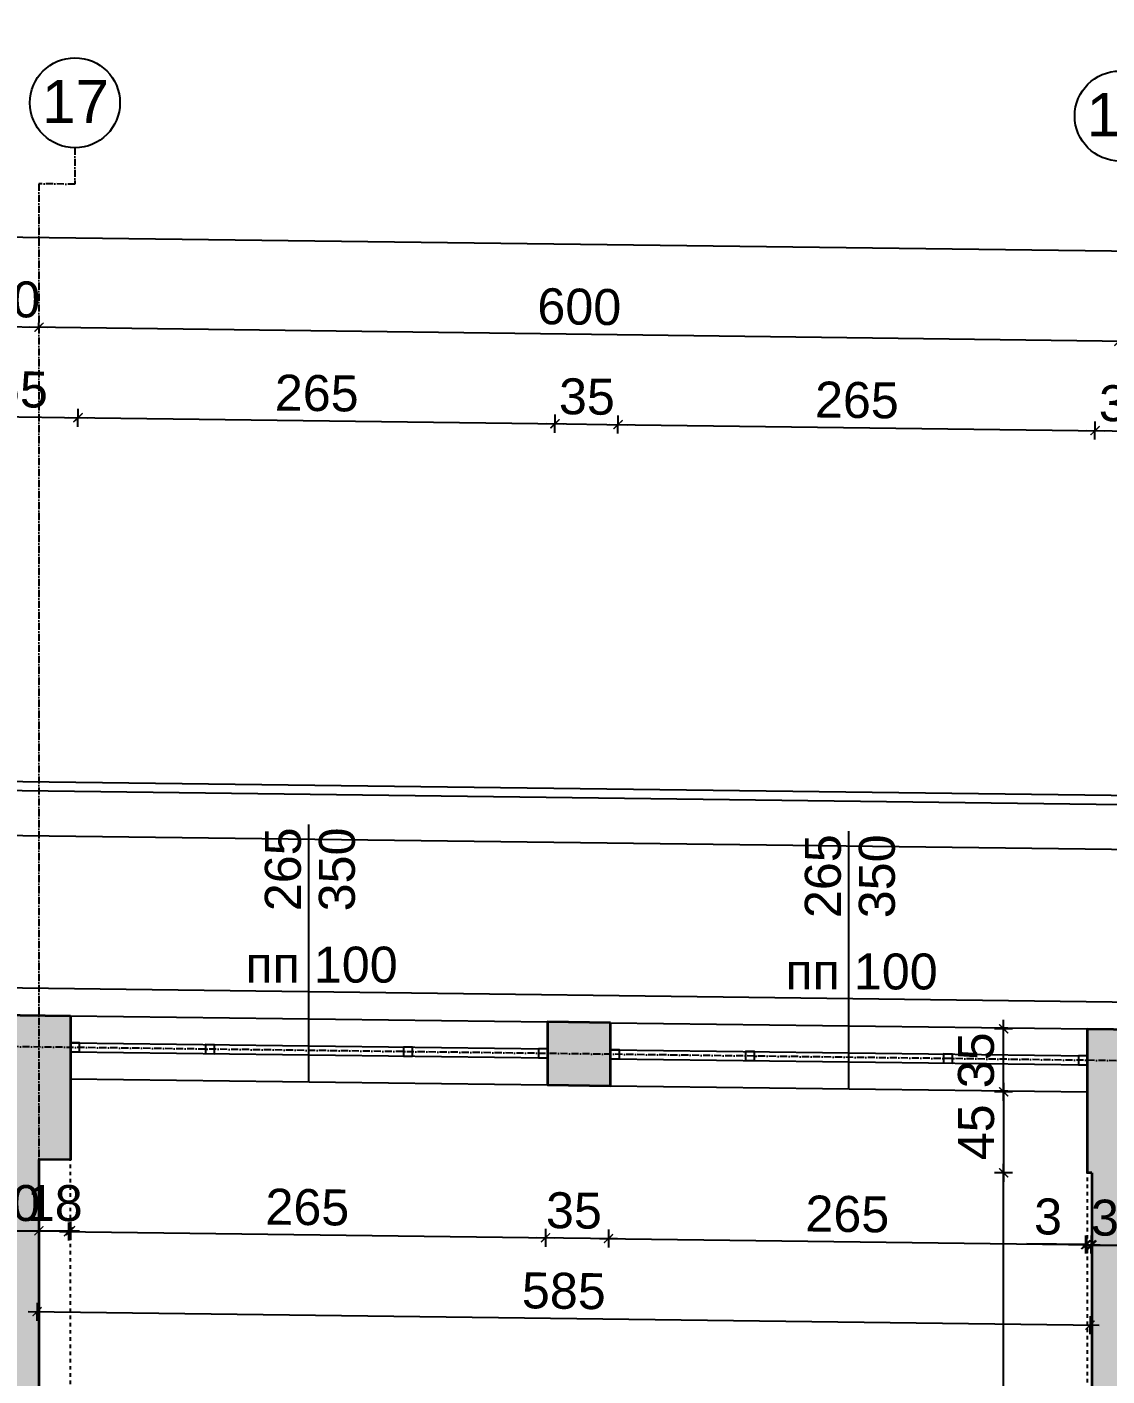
# Model space of a CAD drawing. Header units: inches. Extents: x -72385 to 39588, y -6525 to 66685.
# Drawn here: x -43532 to -42931, y 23815 to 24565 of the extents above; entities that cross this region are included whole.
import ezdxf

# ---------------------------------------------------------------- set-up
doc = ezdxf.new("R2010")
doc.units = ezdxf.units.IN
doc.header["$MEASUREMENT"] = 0
doc.linetypes.add('DashDot', pattern=[0.6, 0.4, -0.1, 0, -0.1])
doc.linetypes.add('Hidden', pattern=[0.4, 0.2, -0.2])
for name, color, linetype, lineweight in [('Изгледни линии', 253, 'Continuous', 25), ('Надписи коти външни', 252, 'Continuous', 25), ('Надписи коти вътрешни', 252, 'Continuous', 25), ('Надписи Оси', 252, 'Continuous', 25), ('Надписи прозорци', 252, 'Continuous', 25), ('Оси', 252, 'DashDot', 25), ('Прозорци', 251, 'Continuous', 25), ('Пунктир', 253, 'Hidden', 25), ('Разрезни линии', 7, 'Continuous', 35), ('Щрих стени', 254, 'Continuous', 25)]:
    doc.layers.add(name, color=color, linetype=linetype, lineweight=lineweight)
doc.styles.add('Arial Regular', font='arial.ttf')
doc.styles.get("Standard").update_dxf_attribs({"font": 'arial.ttf'})
doc.dimstyles.new('Annotative', dxfattribs={"dimscale": 0, "dimtxt": 20, "dimasz": 5, "dimexe": 5, "dimexo": 5, "dimgap": 5, "dimtad": 1, "dimdec": 0, "dimzin": 0, "dimdsep": 46, "dimtxsty": 'Standard', "dimblk": 'ARCHTICK', "dimcen": 5, "dimdle": 5, "dimadec": 0, "dimazin": 0, "dimtfac": 1, "dimtdec": 0, "dimtofl": 0, "dimtmove": 0, "dimatfit": 3, "dimldrblk": 'ARCHTICK', "dimfxl": 5, "dimfxlon": 1, "dimtolj": 1, "dimtzin": 0, "dimarcsym": 1})

# ---------------------------------------------------------------- blocks, each defined once
blk = doc.blocks.new('_ArchTick')
at = {"color": 0, "linetype": 'ByBlock', "const_width": 0.15}
blk.add_lwpolyline([(-0.5, -0.5), (0.5, 0.5)], dxfattribs=at)
blk = doc.blocks.new('*D2860')
at = {"layer": 'Defpoints', "color": 0, "ltscale": 50, "transparency": 16777216}
for p in [(-43524.84, 23935.55), (-43507.34, 23935.55), (-43507.34, 23895.95)]:
    blk.add_point(p, dxfattribs=at)
at = {"layer": 'Надписи коти вътрешни', "color": 0, "lineweight": -2, "ltscale": 50, "transparency": 16777216}
for p, q in [((-43529.84, 23895.95), (-43502.34, 23895.95)), ((-43524.84, 23900.95), (-43524.84, 23890.95)), ((-43507.34, 23900.95), (-43507.34, 23890.95))]:
    blk.add_line(p, q, dxfattribs=at)
at = {"layer": 'Надписи коти вътрешни', "color": 0, "lineweight": -2, "ltscale": 50, "transparency": 16777216, "xscale": 5, "yscale": 5, "zscale": 5, "rotation": 180}
blk.add_blockref('_ArchTick', (-43524.84, 23895.95), dxfattribs=at)
at = {"layer": 'Надписи коти вътрешни', "color": 0, "lineweight": -2, "ltscale": 50, "transparency": 16777216, "xscale": 5, "yscale": 5, "zscale": 5}
blk.add_blockref('_ArchTick', (-43507.34, 23895.95), dxfattribs=at)
at = {"layer": 'Надписи коти вътрешни', "color": 0, "ltscale": 50, "transparency": 16777216, "insert": (-43516.09, 23911.17), "char_height": 20, "attachment_point": 5}
blk.add_mtext('\\A1;18', dxfattribs=at)
blk = doc.blocks.new('*D2861')
at = {"layer": 'Defpoints', "color": 0, "ltscale": 50, "transparency": 16777216}
for p in [(-43507.34, 23980.33), (-43242.34, 23976.96), (-43243.42, 23892.05)]:
    blk.add_point(p, dxfattribs=at)
at = {"layer": 'Надписи коти вътрешни', "color": 0, "lineweight": -2, "ltscale": 50, "transparency": 16777216}
for p, q in [((-43513.42, 23895.48), (-43238.42, 23891.98)), ((-43508.35, 23900.42), (-43508.48, 23890.42)), ((-43243.35, 23897.05), (-43243.48, 23887.05))]:
    blk.add_line(p, q, dxfattribs=at)
at = {"layer": 'Надписи коти вътрешни', "color": 0, "lineweight": -2, "ltscale": 50, "transparency": 16777216, "xscale": 5, "yscale": 5, "zscale": 5}
for p, rotation in [((-43508.42, 23895.42), 179.2706286525463), ((-43243.42, 23892.05), 359.2706286525462)]:
    blk.add_blockref('_ArchTick', p, dxfattribs=dict(at, rotation=rotation))
at = {"layer": 'Надписи коти вътрешни', "color": 0, "ltscale": 50, "transparency": 16777216, "insert": (-43375.72, 23908.94), "char_height": 20, "attachment_point": 5, "rotation": 359.27063}
blk.add_mtext('\\A1;265', dxfattribs=at)
blk = doc.blocks.new('*D2862')
at = {"layer": 'Defpoints', "color": 0, "ltscale": 50, "transparency": 16777216}
for p in [(-43242.34, 23976.96), (-43207.34, 23976.51), (-43208.42, 23891.6)]:
    blk.add_point(p, dxfattribs=at)
at = {"layer": 'Надписи коти вътрешни', "color": 0, "lineweight": -2, "ltscale": 50, "transparency": 16777216}
for p, q in [((-43243.35, 23897.05), (-43243.48, 23887.05)), ((-43208.35, 23896.6), (-43208.48, 23886.6)), ((-43248.42, 23892.11), (-43203.42, 23891.54))]:
    blk.add_line(p, q, dxfattribs=at)
at = {"layer": 'Надписи коти вътрешни', "color": 0, "lineweight": -2, "ltscale": 50, "transparency": 16777216, "xscale": 5, "yscale": 5, "zscale": 5}
for p, rotation in [((-43243.42, 23892.05), 179.2706286525581), ((-43208.42, 23891.6), 359.2706286525582)]:
    blk.add_blockref('_ArchTick', p, dxfattribs=dict(at, rotation=rotation))
at = {"layer": 'Надписи коти вътрешни', "color": 0, "ltscale": 50, "transparency": 16777216, "insert": (-43227.62, 23907.06), "char_height": 20, "attachment_point": 5, "rotation": 359.27063}
blk.add_mtext('\\A1;35', dxfattribs=at)
blk = doc.blocks.new('*D2863')
at = {"layer": 'Defpoints', "color": 0, "ltscale": 50, "transparency": 16777216}
for p in [(-43207.34, 23976.51), (-42942.34, 23973.14), (-42943.42, 23888.23)]:
    blk.add_point(p, dxfattribs=at)
at = {"layer": 'Надписи коти вътрешни', "color": 0, "lineweight": -2, "ltscale": 50, "transparency": 16777216}
for p, q in [((-43208.35, 23896.6), (-43208.48, 23886.6)), ((-43213.42, 23891.66), (-42938.42, 23888.16)), ((-42943.35, 23893.23), (-42943.48, 23883.23))]:
    blk.add_line(p, q, dxfattribs=at)
at = {"layer": 'Надписи коти вътрешни', "color": 0, "lineweight": -2, "ltscale": 50, "transparency": 16777216, "xscale": 5, "yscale": 5, "zscale": 5}
for p, rotation in [((-43208.42, 23891.6), 179.270628652547), ((-42943.42, 23888.23), 359.270628652547)]:
    blk.add_blockref('_ArchTick', p, dxfattribs=dict(at, rotation=rotation))
at = {"layer": 'Надписи коти вътрешни', "color": 0, "ltscale": 50, "transparency": 16777216, "insert": (-43075.72, 23905.12), "char_height": 20, "attachment_point": 5, "rotation": 359.27063}
blk.add_mtext('\\A1;265', dxfattribs=at)
blk = doc.blocks.new('*D4106')
at = {"layer": 'Defpoints', "color": 0, "ltscale": 50, "transparency": 16777216}
for p in [(-42942.34, 23928.13), (-42939.84, 23928.1), (-42942.85, 23888.22)]:
    blk.add_point(p, dxfattribs=at)
at = {"layer": 'Надписи коти вътрешни', "color": 0, "lineweight": -2, "ltscale": 50, "transparency": 16777216}
for p, q in [((-42942.85, 23888.22), (-42975.94, 23888.64)), ((-42942.78, 23893.22), (-42942.91, 23883.22)), ((-42940.28, 23893.19), (-42940.41, 23883.19)), ((-42940.35, 23888.19), (-42935.35, 23888.12))]:
    blk.add_line(p, q, dxfattribs=at)
at = {"layer": 'Надписи коти вътрешни', "color": 0, "lineweight": -2, "ltscale": 50, "transparency": 16777216, "xscale": 5, "yscale": 5, "zscale": 5}
for p, rotation in [((-42942.85, 23888.22), 359.2706286525964), ((-42940.35, 23888.19), 179.2706286525964)]:
    blk.add_blockref('_ArchTick', p, dxfattribs=dict(at, rotation=rotation))
at = {"layer": 'Надписи коти вътрешни', "color": 0, "ltscale": 50, "transparency": 16777216, "insert": (-42964.2, 23903.71), "char_height": 20, "attachment_point": 5, "rotation": 359.27063}
blk.add_mtext('\\A1;3', dxfattribs=at)
blk = doc.blocks.new('*D2898')
at = {"layer": 'Defpoints', "color": 0, "ltscale": 50, "transparency": 16777216}
for p in [(-42942.34, 23973.14), (-42988.92, 23928.13), (-42942.34, 23928.13)]:
    blk.add_point(p, dxfattribs=at)
at = {"layer": 'Надписи коти вътрешни', "color": 0, "lineweight": -2, "ltscale": 50, "transparency": 16777216}
for p, q in [((-42988.92, 23978.14), (-42988.92, 23923.13)), ((-42983.92, 23973.14), (-42993.92, 23973.14)), ((-42983.92, 23928.13), (-42993.92, 23928.13))]:
    blk.add_line(p, q, dxfattribs=at)
at = {"layer": 'Надписи коти вътрешни', "color": 0, "lineweight": -2, "ltscale": 50, "transparency": 16777216, "xscale": 5, "yscale": 5, "zscale": 5}
for p, rotation in [((-42988.92, 23973.14), 90), ((-42988.92, 23928.13), 270)]:
    blk.add_blockref('_ArchTick', p, dxfattribs=dict(at, rotation=rotation))
at = {"layer": 'Надписи коти вътрешни', "color": 0, "ltscale": 50, "transparency": 16777216, "insert": (-43004.09, 23950.64), "char_height": 20, "attachment_point": 5, "rotation": 90}
blk.add_mtext('\\A1;45', dxfattribs=at)
blk = doc.blocks.new('*D2899')
at = {"layer": 'Defpoints', "color": 0, "ltscale": 50, "transparency": 16777216}
for p in [(-42988.92, 23928.13), (-42942.34, 23928.13), (-42942.34, 23435.54)]:
    blk.add_point(p, dxfattribs=at)
at = {"layer": 'Надписи коти вътрешни', "color": 0, "lineweight": -2, "ltscale": 50, "transparency": 16777216}
for p, q in [((-42988.92, 23430.54), (-42988.92, 23933.13)), ((-42983.92, 23928.13), (-42993.92, 23928.13)), ((-42983.92, 23435.54), (-42993.92, 23435.54))]:
    blk.add_line(p, q, dxfattribs=at)
at = {"layer": 'Надписи коти вътрешни', "color": 0, "lineweight": -2, "ltscale": 50, "transparency": 16777216, "xscale": 5, "yscale": 5, "zscale": 5}
for p, rotation in [((-42988.92, 23928.13), 90), ((-42988.92, 23435.54), 270)]:
    blk.add_blockref('_ArchTick', p, dxfattribs=dict(at, rotation=rotation))
at = {"layer": 'Надписи коти вътрешни', "color": 0, "ltscale": 50, "transparency": 16777216, "insert": (-43004.14, 23681.84), "char_height": 20, "attachment_point": 5, "rotation": 90}
blk.add_mtext('\\A1;493', dxfattribs=at)
blk = doc.blocks.new('*D2918')
at = {"layer": 'Defpoints', "color": 0, "ltscale": 50, "transparency": 16777216}
for p in [(-43524.84, 23935.55), (-42939.84, 23928.1), (-42940.91, 23843.48)]:
    blk.add_point(p, dxfattribs=at)
at = {"layer": 'Надписи коти вътрешни', "color": 0, "lineweight": -2, "ltscale": 50, "transparency": 16777216}
for p, q in [((-43530.91, 23850.99), (-42935.92, 23843.41)), ((-43525.85, 23855.92), (-43525.98, 23845.92)), ((-42940.85, 23848.47), (-42940.98, 23838.48))]:
    blk.add_line(p, q, dxfattribs=at)
at = {"layer": 'Надписи коти вътрешни', "color": 0, "lineweight": -2, "ltscale": 50, "transparency": 16777216, "xscale": 5, "yscale": 5, "zscale": 5}
for p, rotation in [((-43525.91, 23850.92), 179.2706286525484), ((-42940.91, 23843.48), 359.2706286525484)]:
    blk.add_blockref('_ArchTick', p, dxfattribs=dict(at, rotation=rotation))
at = {"layer": 'Надписи коти вътрешни', "color": 0, "ltscale": 50, "transparency": 16777216, "insert": (-43233.22, 23862.41), "char_height": 20, "attachment_point": 5, "rotation": 359.27063}
blk.add_mtext('\\A1;585', dxfattribs=at)
blk = doc.blocks.new('*D5735')
at = {"layer": 'Defpoints', "color": 0, "ltscale": 50, "transparency": 16777216}
for p in [(-43503.1, 24347.81), (-43572.34, 24016.16), (-43507.34, 24015.33)]:
    blk.add_point(p, dxfattribs=at)
at = {"layer": 'Надписи коти външни', "color": 0, "lineweight": -2, "ltscale": 50, "transparency": 16777216}
for p, q in [((-43568.17, 24343.63), (-43568.04, 24353.63)), ((-43503.17, 24342.81), (-43503.04, 24352.81)), ((-43573.1, 24348.7), (-43498.11, 24347.74))]:
    blk.add_line(p, q, dxfattribs=at)
at = {"layer": 'Надписи коти външни', "color": 0, "lineweight": -2, "ltscale": 50, "transparency": 16777216, "xscale": 5, "yscale": 5, "zscale": 5}
for p, rotation in [((-43568.1, 24348.63), 179.2706286525559), ((-43503.1, 24347.81), 359.2706286525558)]:
    blk.add_blockref('_ArchTick', p, dxfattribs=dict(at, rotation=rotation))
at = {"layer": 'Надписи коти външни', "color": 0, "ltscale": 50, "transparency": 16777216, "insert": (-43535.41, 24363.43), "char_height": 20, "attachment_point": 5, "rotation": 359.27063}
blk.add_mtext('\\A1;65', dxfattribs=at)
blk = doc.blocks.new('*D5736')
at = {"layer": 'Defpoints', "color": 0, "ltscale": 50, "transparency": 16777216}
for p in [(-43238.19, 24344.5), (-43507.34, 24015.27), (-43242.34, 24011.96)]:
    blk.add_point(p, dxfattribs=at)
at = {"layer": 'Надписи коти външни', "color": 0, "lineweight": -2, "ltscale": 50, "transparency": 16777216}
for p, q in [((-43503.25, 24342.81), (-43503.13, 24352.81)), ((-43508.19, 24347.87), (-43233.19, 24344.44)), ((-43238.25, 24339.5), (-43238.13, 24349.5))]:
    blk.add_line(p, q, dxfattribs=at)
at = {"layer": 'Надписи коти външни', "color": 0, "lineweight": -2, "ltscale": 50, "transparency": 16777216, "xscale": 5, "yscale": 5, "zscale": 5}
for p, rotation in [((-43503.19, 24347.81), 179.2851936677665), ((-43238.19, 24344.5), 359.2851936677665)]:
    blk.add_blockref('_ArchTick', p, dxfattribs=dict(at, rotation=rotation))
at = {"layer": 'Надписи коти външни', "color": 0, "ltscale": 50, "transparency": 16777216, "insert": (-43370.5, 24361.36), "char_height": 20, "attachment_point": 5, "rotation": 359.28519}
blk.add_mtext('\\A1;265', dxfattribs=at)
blk = doc.blocks.new('*D5737')
at = {"layer": 'Defpoints', "color": 0, "ltscale": 50, "transparency": 16777216}
for p in [(-43203.1, 24343.99), (-43242.34, 24011.96), (-43207.34, 24011.51)]:
    blk.add_point(p, dxfattribs=at)
at = {"layer": 'Надписи коти външни', "color": 0, "lineweight": -2, "ltscale": 50, "transparency": 16777216}
for p, q in [((-43238.17, 24339.43), (-43238.04, 24349.43)), ((-43203.17, 24338.99), (-43203.04, 24348.99)), ((-43243.1, 24344.5), (-43198.11, 24343.92))]:
    blk.add_line(p, q, dxfattribs=at)
at = {"layer": 'Надписи коти външни', "color": 0, "lineweight": -2, "ltscale": 50, "transparency": 16777216, "xscale": 5, "yscale": 5, "zscale": 5}
for p, rotation in [((-43238.1, 24344.43), 179.2706286525403), ((-43203.1, 24343.99), 359.2706286525403)]:
    blk.add_blockref('_ArchTick', p, dxfattribs=dict(at, rotation=rotation))
at = {"layer": 'Надписи коти външни', "color": 0, "ltscale": 50, "transparency": 16777216, "insert": (-43220.41, 24359.43), "char_height": 20, "attachment_point": 5, "rotation": 359.27063}
blk.add_mtext('\\A1;35', dxfattribs=at)
blk = doc.blocks.new('*D5738')
at = {"layer": 'Defpoints', "color": 0, "ltscale": 50, "transparency": 16777216}
for p in [(-42938.1, 24340.61), (-43207.34, 24011.51), (-42942.34, 24008.14)]:
    blk.add_point(p, dxfattribs=at)
at = {"layer": 'Надписи коти външни', "color": 0, "lineweight": -2, "ltscale": 50, "transparency": 16777216}
for p, q in [((-43203.17, 24338.99), (-43203.04, 24348.99)), ((-42938.17, 24335.61), (-42938.04, 24345.61)), ((-43208.1, 24344.05), (-42933.11, 24340.55))]:
    blk.add_line(p, q, dxfattribs=at)
at = {"layer": 'Надписи коти външни', "color": 0, "lineweight": -2, "ltscale": 50, "transparency": 16777216, "xscale": 5, "yscale": 5, "zscale": 5}
for p, rotation in [((-43203.1, 24343.99), 179.2706286525447), ((-42938.1, 24340.61), 359.2706286525447)]:
    blk.add_blockref('_ArchTick', p, dxfattribs=dict(at, rotation=rotation))
at = {"layer": 'Надписи коти външни', "color": 0, "ltscale": 50, "transparency": 16777216, "insert": (-43070.41, 24357.51), "char_height": 20, "attachment_point": 5, "rotation": 359.27063}
blk.add_mtext('\\A1;265', dxfattribs=at)
blk = doc.blocks.new('*D5739')
at = {"layer": 'Defpoints', "color": 0, "ltscale": 50, "transparency": 16777216}
for p in [(-42903.1, 24340.17), (-42942.34, 24008.14), (-42907.34, 24007.69)]:
    blk.add_point(p, dxfattribs=at)
at = {"layer": 'Надписи коти външни', "color": 0, "lineweight": -2, "ltscale": 50, "transparency": 16777216}
for p, q in [((-42938.17, 24335.61), (-42938.04, 24345.61)), ((-42903.17, 24335.17), (-42903.04, 24345.17)), ((-42943.1, 24340.68), (-42898.11, 24340.1))]:
    blk.add_line(p, q, dxfattribs=at)
at = {"layer": 'Надписи коти външни', "color": 0, "lineweight": -2, "ltscale": 50, "transparency": 16777216, "xscale": 5, "yscale": 5, "zscale": 5}
for p, rotation in [((-42938.1, 24340.61), 179.2706286525463), ((-42903.1, 24340.17), 359.2706286525462)]:
    blk.add_blockref('_ArchTick', p, dxfattribs=dict(at, rotation=rotation))
at = {"layer": 'Надписи коти външни', "color": 0, "ltscale": 50, "transparency": 16777216, "insert": (-42920.41, 24355.61), "char_height": 20, "attachment_point": 5, "rotation": 359.27063}
blk.add_mtext('\\A1;35', dxfattribs=at)
blk = doc.blocks.new('*D5772')
at = {"layer": 'Defpoints', "color": 0, "ltscale": 50, "transparency": 16777216}
for p in [(-43524.84, 24398.09), (-43524.84, 24398.09), (-42924.84, 24390.25)]:
    blk.add_point(p, dxfattribs=at)
at = {"layer": 'Надписи коти външни', "color": 0, "lineweight": -2, "ltscale": 50, "transparency": 16777216}
for p, q in [((-42919.84, 24390.19), (-43529.84, 24398.15)), ((-43524.84, 24398.09), (-43524.77, 24403.09)), ((-42924.84, 24390.25), (-42924.77, 24395.25))]:
    blk.add_line(p, q, dxfattribs=at)
at = {"layer": 'Надписи коти външни', "color": 0, "lineweight": -2, "ltscale": 50, "transparency": 16777216, "xscale": 5, "yscale": 5, "zscale": 5}
for p, rotation in [((-43524.84, 24398.09), 179.2519518571627), ((-42924.84, 24390.25), 359.2519518571626)]:
    blk.add_blockref('_ArchTick', p, dxfattribs=dict(at, rotation=rotation))
at = {"layer": 'Надписи коти външни', "color": 0, "ltscale": 50, "transparency": 16777216, "insert": (-43224.64, 24409.38), "char_height": 20, "attachment_point": 5, "rotation": 359.25195}
blk.add_mtext('\\A1;600', dxfattribs=at)
blk = doc.blocks.new('*D5763')
at = {"layer": 'Defpoints', "color": 0, "ltscale": 50, "transparency": 16777216}
for p in [(-43554.84, 24398.47), (-43554.84, 24398.47), (-43524.84, 24398.09)]:
    blk.add_point(p, dxfattribs=at)
at = {"layer": 'Надписи коти външни', "color": 0, "lineweight": -2, "ltscale": 50, "transparency": 16777216}
for p, q in [((-43519.84, 24398.02), (-43559.84, 24398.53)), ((-43554.84, 24398.47), (-43554.77, 24403.47)), ((-43524.84, 24398.09), (-43524.77, 24403.09))]:
    blk.add_line(p, q, dxfattribs=at)
at = {"layer": 'Надписи коти външни', "color": 0, "lineweight": -2, "ltscale": 50, "transparency": 16777216, "xscale": 5, "yscale": 5, "zscale": 5}
for p, rotation in [((-43554.84, 24398.47), 179.2706286525116), ((-43524.84, 24398.09), 359.2706286525116)]:
    blk.add_blockref('_ArchTick', p, dxfattribs=dict(at, rotation=rotation))
at = {"layer": 'Надписи коти външни', "color": 0, "ltscale": 50, "transparency": 16777216, "insert": (-43539.64, 24413.49), "char_height": 20, "attachment_point": 5, "rotation": 359.27063}
blk.add_mtext('\\A1;30', dxfattribs=at)
blk = doc.blocks.new('*D5760')
at = {"layer": 'Defpoints', "color": 0, "ltscale": 50, "transparency": 16777216}
for p in [(-40216.83, 24405.98), (-52317.34, 24127.49), (-40222.34, 23973.51)]:
    blk.add_point(p, dxfattribs=at)
at = {"layer": 'Надписи коти външни', "color": 0, "lineweight": -2, "ltscale": 50, "transparency": 16777216}
for p, q in [((-52311.9, 24554.95), (-52311.77, 24564.95)), ((-52316.83, 24560.02), (-40211.83, 24405.91)), ((-40216.9, 24400.98), (-40216.77, 24410.98))]:
    blk.add_line(p, q, dxfattribs=at)
at = {"layer": 'Надписи коти външни', "color": 0, "lineweight": -2, "ltscale": 50, "transparency": 16777216, "xscale": 5, "yscale": 5, "zscale": 5}
for p, rotation in [((-52311.83, 24559.95), 179.2706286525472), ((-40216.83, 24405.98), 359.2706286525473)]:
    blk.add_blockref('_ArchTick', p, dxfattribs=dict(at, rotation=rotation))
at = {"layer": 'Надписи коти външни', "color": 0, "ltscale": 50, "transparency": 16777216, "insert": (-46264.14, 24498.18), "char_height": 20, "attachment_point": 5, "rotation": 359.27063}
blk.add_mtext('\\A1;12095', dxfattribs=at)
blk = doc.blocks.new('*D7303')
at = {"layer": 'Defpoints', "color": 0, "ltscale": 10, "transparency": 16777216}
for p in [(-43524.84, 23895.95), (-43554.84, 23882.97), (-43524.84, 23882.97)]:
    blk.add_point(p, dxfattribs=at)
at = {"layer": 'Надписи коти вътрешни', "color": 0, "lineweight": -2, "ltscale": 10, "transparency": 16777216}
for p, q in [((-43559.84, 23895.95), (-43519.84, 23895.95)), ((-43554.84, 23890.95), (-43554.84, 23900.95)), ((-43524.84, 23890.95), (-43524.84, 23900.95))]:
    blk.add_line(p, q, dxfattribs=at)
at = {"layer": 'Надписи коти вътрешни', "color": 0, "lineweight": -2, "ltscale": 10, "transparency": 16777216, "xscale": 5, "yscale": 5, "zscale": 5, "rotation": 180}
blk.add_blockref('_ArchTick', (-43554.84, 23895.95), dxfattribs=at)
at = {"layer": 'Надписи коти вътрешни', "color": 0, "lineweight": -2, "ltscale": 10, "transparency": 16777216, "xscale": 5, "yscale": 5, "zscale": 5}
blk.add_blockref('_ArchTick', (-43524.84, 23895.95), dxfattribs=at)
at = {"layer": 'Надписи коти вътрешни', "color": 0, "ltscale": 10, "transparency": 16777216, "insert": (-43539.84, 23911.17), "char_height": 20, "attachment_point": 5}
blk.add_mtext('\\A1;30', dxfattribs=at)
blk = doc.blocks.new('*D7304')
at = {"layer": 'Defpoints', "color": 0, "ltscale": 10, "transparency": 16777216}
for p in [(-42939.84, 23897.09), (-42909.84, 23897.09), (-42909.84, 23887.85)]:
    blk.add_point(p, dxfattribs=at)
at = {"layer": 'Надписи коти вътрешни', "color": 0, "lineweight": -2, "ltscale": 10, "transparency": 16777216}
for p, q in [((-42944.84, 23887.85), (-42904.84, 23887.85)), ((-42939.84, 23892.09), (-42939.84, 23882.85)), ((-42909.84, 23892.09), (-42909.84, 23882.85))]:
    blk.add_line(p, q, dxfattribs=at)
at = {"layer": 'Надписи коти вътрешни', "color": 0, "lineweight": -2, "ltscale": 10, "transparency": 16777216, "xscale": 5, "yscale": 5, "zscale": 5, "rotation": 180}
blk.add_blockref('_ArchTick', (-42939.84, 23887.85), dxfattribs=at)
at = {"layer": 'Надписи коти вътрешни', "color": 0, "lineweight": -2, "ltscale": 10, "transparency": 16777216, "xscale": 5, "yscale": 5, "zscale": 5}
blk.add_blockref('_ArchTick', (-42909.84, 23887.85), dxfattribs=at)
at = {"layer": 'Надписи коти вътрешни', "color": 0, "ltscale": 10, "transparency": 16777216, "insert": (-42924.84, 23903.06), "char_height": 20, "attachment_point": 5}
blk.add_mtext('\\A1;30', dxfattribs=at)
blk = doc.blocks.new('*D7326')
at = {"layer": 'Defpoints', "color": 0, "ltscale": 10, "transparency": 16777216}
for p in [(-42988.92, 24008.14), (-42951.94, 24008.14), (-42951.94, 23973.14)]:
    blk.add_point(p, dxfattribs=at)
at = {"layer": 'Надписи коти вътрешни', "color": 0, "lineweight": -2, "ltscale": 10, "transparency": 16777216}
for p, q in [((-42983.92, 24008.14), (-42993.92, 24008.14)), ((-42988.92, 23968.14), (-42988.92, 24013.14)), ((-42983.92, 23973.14), (-42993.92, 23973.14))]:
    blk.add_line(p, q, dxfattribs=at)
at = {"layer": 'Надписи коти вътрешни', "color": 0, "lineweight": -2, "ltscale": 10, "transparency": 16777216, "xscale": 5, "yscale": 5, "zscale": 5}
for p, rotation in [((-42988.92, 24008.14), 90), ((-42988.92, 23973.14), 270)]:
    blk.add_blockref('_ArchTick', p, dxfattribs=dict(at, rotation=rotation))
at = {"layer": 'Надписи коти вътрешни', "color": 0, "ltscale": 10, "transparency": 16777216, "insert": (-43004.14, 23990.64), "char_height": 20, "attachment_point": 5, "rotation": 90}
blk.add_mtext('\\A1;35', dxfattribs=at)

msp = doc.modelspace()

# ---------------------------------------------------------------- hatches: boundary and pattern name
at = {"layer": 'Щрих стени', "ltscale": 10}
h = msp.add_hatch(color=256, dxfattribs=at)
h.dxf.hatch_style = 1
h.paths.add_polyline_path([(-45319.84, 23453.36), (-45339.84, 23453.61), (-45339.84, 23958.65), (-45337.34, 23958.62), (-45337.34, 24038.63), (-45372.34, 24039.08), (-45372.34, 23959.07), (-45369.84, 23959.04), (-45369.84, 23454), (-45372.34, 23454.03), (-45372.34, 23436.53), (-45449.84, 23437.51), (-45449.84, 23407.51), (-45369.84, 23406.49), (-45369.84, 23341.49), (-45339.84, 23341.1), (-45339.84, 23406.11), (-45139.84, 23403.56), (-45139.84, 23433.57), (-45319.84, 23435.86)])
h.paths.add_polyline_path([(-44729.84, 23458.3), (-44779.84, 23458.94), (-44779.84, 23428.98), (-44979.84, 23431.53), (-44979.84, 23401.53), (-44779.84, 23398.98), (-44779.84, 23368.93), (-44729.84, 23368.29), (-44729.84, 23398.34), (-44179.84, 23391.34), (-44179.84, 23361.29), (-44129.84, 23360.66), (-44129.84, 23390.71), (-43699.84, 23385.23), (-43699.84, 23415.23), (-44129.84, 23420.71), (-44129.84, 23450.66), (-44139.84, 23450.79), (-44139.84, 23943.38), (-44137.34, 23943.35), (-44137.34, 24023.35), (-44172.34, 24023.8), (-44172.34, 23943.79), (-44169.84, 23943.76), (-44169.84, 23451.17), (-44204.84, 23451.62), (-44204.84, 23421.66), (-44729.84, 23428.35)])
h.paths.add_polyline_path([(-44737.34, 24030.99), (-44772.34, 24031.44), (-44772.34, 23951.43), (-44737.34, 23950.98)])
h.paths.add_polyline_path([(-45037.34, 24034.81), (-45072.34, 24035.26), (-45072.34, 24000.25), (-45037.34, 23999.81)])
h.paths.add_polyline_path([(-44437.34, 24027.17), (-44472.34, 24027.62), (-44472.34, 23992.61), (-44437.34, 23992.17)])
h.paths.add_polyline_path([(-43837.34, 24019.53), (-43872.34, 24019.98), (-43872.34, 23984.98), (-43837.34, 23984.53)], flags=17)
h.paths.add_polyline_path([(-43507.34, 24015.33), (-43572.34, 24016.16), (-43572.34, 23936.15), (-43554.84, 23935.93), (-43554.84, 23443.34), (-43579.84, 23443.66), (-43579.84, 23413.71), (-43609.84, 23414.09), (-43609.84, 23384.09), (-43579.84, 23383.7), (-43579.84, 23353.65), (-43499.84, 23352.63), (-43499.84, 23382.69), (-43064.84, 23377.15), (-43064.84, 23407.15), (-43499.84, 23412.69), (-43499.84, 23442.64), (-43524.84, 23442.96), (-43524.84, 23935.55), (-43507.34, 23935.33)])
h.paths.add_polyline_path([(-43207.34, 24011.51), (-43242.34, 24011.96), (-43242.34, 23976.96), (-43207.34, 23976.51)], flags=17)
h.paths.add_polyline_path([(-42709.84, 23402.63), (-42899.84, 23405.05), (-42899.84, 23435), (-42909.84, 23435.13), (-42909.84, 23927.72), (-42907.34, 23927.69), (-42907.34, 24007.69), (-42942.34, 24008.14), (-42942.34, 23928.13), (-42939.84, 23928.1), (-42939.84, 23435.51), (-42974.84, 23435.96), (-42974.84, 23376), (-42949.84, 23375.68), (-42949.84, 23345.63), (-42899.84, 23345), (-42899.84, 23375.05), (-42709.84, 23372.63)])

# ---------------------------------------------------------------- linework, layer by layer
at = {"layer": 'Изгледни линии', "ltscale": 50}
for p, q in [((-45969.84, 24176.69), (-41113.29, 24114.87)), ((-45939.84, 24146.31), (-41143.29, 24085.24)), ((-41127.34, 24000.03), (-45937.34, 24061.27)), ((-43507.34, 24015.33), (-43242.34, 24011.96)), ((-43207.34, 24011.51), (-42942.34, 24008.14)), ((-43507.34, 23980.33), (-43242.34, 23976.96)), ((-43207.34, 23976.51), (-42942.34, 23973.14))]:
    msp.add_line(p, q, dxfattribs=at)
msp.add_lwpolyline([(-45964.84, 24066.62), (-45964.84, 24171.63), (-41118.29, 24109.93)], dxfattribs=at)
at = {"layer": 'Надписи Оси', "ltscale": 50}
for centre in [(-43504.85, 24522.84), (-42924.4, 24515.46)]:
    msp.add_circle(centre, 25, dxfattribs=at)
at = {"layer": 'Надписи прозорци', "ltscale": 50}
for p, q in [((-43374.84, 23978.64), (-43374.84, 24121.79)), ((-43074.84, 23974.83), (-43074.84, 24117.98))]:
    msp.add_line(p, q, dxfattribs=at)
at = {"layer": 'Оси', "ltscale": 10}
msp.add_line((-39839.84, 23951.14), (-52799.84, 24116.13), dxfattribs=at)
msp.add_lwpolyline([(-43504.85, 24497.84), (-43504.85, 24477.58), (-43524.84, 24477.84), (-43524.84, 21718.12), (-43504.84, 21717.87), (-43504.84, 21697.61)], dxfattribs=at)
at = {"layer": 'Прозорци', "ltscale": 50}
for p, q in [((-43507.34, 24000.33), (-43242.34, 23996.96)), ((-43507.34, 23995.33), (-43242.34, 23991.96)), ((-43207.34, 23996.51), (-42942.34, 23993.14)), ((-43207.34, 23991.51), (-42942.34, 23988.14))]:
    msp.add_line(p, q, dxfattribs=at)
for points in [[(-43507.34, 23995.33), (-43502.34, 23995.27), (-43502.27, 24000.27), (-43507.27, 24000.33), (-43507.34, 23995.33)], [(-43432.35, 23994.38), (-43427.35, 23994.31), (-43427.29, 23999.31), (-43432.29, 23999.38), (-43432.35, 23994.38)], [(-43322.39, 23992.98), (-43317.39, 23992.91), (-43317.33, 23997.91), (-43322.32, 23997.98), (-43322.39, 23992.98)], [(-43247.4, 23992.03), (-43242.4, 23991.96), (-43242.34, 23996.96), (-43247.34, 23997.03), (-43247.4, 23992.03)], [(-43207.34, 23991.51), (-43202.34, 23991.45), (-43202.27, 23996.45), (-43207.27, 23996.51), (-43207.34, 23991.51)], [(-43132.35, 23990.56), (-43127.35, 23990.49), (-43127.29, 23995.49), (-43132.29, 23995.56), (-43132.35, 23990.56)], [(-43022.39, 23989.16), (-43017.39, 23989.09), (-43017.33, 23994.09), (-43022.32, 23994.16), (-43022.39, 23989.16)], [(-42947.4, 23988.21), (-42942.4, 23988.14), (-42942.34, 23993.14), (-42947.34, 23993.21), (-42947.4, 23988.21)]]:
    msp.add_lwpolyline(points, dxfattribs=at)
at = {"layer": 'Пунктир', "ltscale": 10}
for p, q in [((-43507.34, 23442.74), (-43507.34, 23935.33)), ((-42942.34, 23435.54), (-42942.34, 23928.13))]:
    msp.add_line(p, q, dxfattribs=at)
at = {"layer": 'Разрезни линии', "ltscale": 50}
for p, q in [((-43572.34, 24016.16), (-43507.34, 24015.33)), ((-43507.34, 24015.33), (-43507.34, 23935.33)), ((-42942.34, 24008.14), (-42907.34, 24007.69)), ((-42942.34, 23928.13), (-42942.34, 24008.14)), ((-43507.34, 23935.33), (-43524.84, 23935.55)), ((-43524.84, 23935.55), (-43524.84, 23442.96)), ((-42939.84, 23928.1), (-42942.34, 23928.13)), ((-42939.84, 23928.1), (-42939.84, 23435.51))]:
    msp.add_line(p, q, dxfattribs=at)
msp.add_lwpolyline([(-43207.34, 24011.51), (-43242.34, 24011.96), (-43242.34, 23976.96), (-43207.34, 23976.51)], close=True, dxfattribs=at)

# ---------------------------------------------------------------- texts
at = {"layer": 'Надписи Оси', "ltscale": 100, "char_height": 24, "width": 27.2128, "attachment_point": 1, "style": 'Arial Regular'}
for s, insert in [('\\pxqc;17', (-43518.17, 24535.56)), ('\\pxqc;18', (-42937.72, 24528.17))]:
    msp.add_mtext(s, dxfattribs=dict(at, insert=insert))
at = {"layer": 'Надписи прозорци', "ltscale": 100, "char_height": 20, "width": 180.4891, "attachment_point": 1, "rotation": 90, "style": 'Arial Regular'}
for s, insert in [('265', (-43399.35, 24073.5)), ('350', (-43369.35, 24073.42)), ('265', (-43099.35, 24069.68)), ('350', (-43069.35, 24069.6))]:
    msp.add_mtext(s, dxfattribs=dict(at, insert=insert))
at = {"layer": 'Надписи прозорци', "ltscale": 100, "char_height": 20, "width": 180.4891, "attachment_point": 1, "style": 'Arial Regular'}
for insert in [(-43410.15, 24053.84), (-43110.15, 24050.02)]:
    msp.add_mtext('пп 100', dxfattribs=dict(at, insert=insert))

# ---------------------------------------------------------------- dimensions: what is measured, and where the dimension line sits
at = {"layer": 'Надписи коти външни', "ltscale": 50}
dim = msp.add_aligned_dim(p1=(-52317.34, 24127.49), p2=(-40222.34, 23973.51), distance=432.5, text='12095', dimstyle='Annotative', override={"dimscale": 0, "dimtix": 0, "dimtofl": 0, "dimtmove": 0, "dimatfit": 3}, dxfattribs=at)
dim.commit()
dim.dimension.update_dxf_attribs({"geometry": '*D5760', "text_midpoint": (-46264.14, 24498.18)})
for base, p1, p2, angle, picture, middle in [((-43554.84, 24398.47), (-43524.84, 24398.09), (-43554.84, 24398.47), 179.27063, '*D5763', (-43539.84, 24398.28)), ((-43203.1, 24343.99), (-43242.34, 24011.96), (-43207.34, 24011.51), 359.27063, '*D5737', (-43220.6, 24344.21)), ((-42903.1, 24340.17), (-42942.34, 24008.14), (-42907.34, 24007.69), 359.27063, '*D5739', (-42920.6, 24340.39))]:
    dim = msp.add_linear_dim(base=base, p1=p1, p2=p2, angle=angle, dimstyle='Annotative', override={"dimscale": 0, "dimtix": 0, "dimtofl": 0, "dimtmove": 0, "dimatfit": 3}, dxfattribs=at)
    dim.commit()
    dim.dimension.update_dxf_attribs({"geometry": picture, "text_midpoint": middle, "dimtype": 129})
for p1, p2, distance, picture, middle in [((-42924.84, 24390.25), (-43524.84, 24398.09), 0, '*D5772', (-43224.64, 24409.38)), ((-43572.34, 24016.16), (-43507.34, 24015.33), 332.5, '*D5735', (-43535.41, 24363.43)), ((-43507.34, 24015.27), (-43242.34, 24011.96), 332.57, '*D5736', (-43370.5, 24361.36)), ((-43207.34, 24011.51), (-42942.34, 24008.14), 332.5, '*D5738', (-43070.41, 24357.51))]:
    dim = msp.add_aligned_dim(p1=p1, p2=p2, distance=distance, dimstyle='Annotative', override={"dimscale": 0, "dimtix": 0, "dimtofl": 0, "dimtmove": 0, "dimatfit": 3}, dxfattribs=at)
    dim.commit()
    dim.dimension.update_dxf_attribs({"geometry": picture, "text_midpoint": middle})
at = {"layer": 'Надписи коти вътрешни', "ltscale": 10}
for base, p1, p2, angle, picture, middle in [((-42988.92, 24008.14), (-42951.94, 23973.14), (-42951.94, 24008.14), 90, '*D7326', (-42988.92, 23990.64)), ((-43524.84, 23895.95), (-43554.84, 23882.97), (-43524.84, 23882.97), 0, '*D7303', (-43539.84, 23895.95)), ((-42909.84, 23887.85), (-42939.84, 23897.09), (-42909.84, 23897.09), 0, '*D7304', (-42924.84, 23887.85))]:
    dim = msp.add_linear_dim(base=base, p1=p1, p2=p2, angle=angle, dimstyle='Annotative', override={"dimscale": 0, "dimtix": 0, "dimtofl": 0, "dimtmove": 0, "dimatfit": 3}, dxfattribs=at)
    dim.commit()
    dim.dimension.update_dxf_attribs({"geometry": picture, "text_midpoint": middle, "dimtype": 129})
at = {"layer": 'Надписи коти вътрешни', "ltscale": 50}
for p1, p2, distance, picture, middle in [((-43507.34, 23980.33), (-43242.34, 23976.96), -84.92, '*D2861', (-43375.72, 23908.94)), ((-43207.34, 23976.51), (-42942.34, 23973.14), -84.92, '*D2863', (-43075.72, 23905.12)), ((-43524.84, 23935.55), (-42939.84, 23928.1), -84.63, '*D2918', (-43233.22, 23862.41)), ((-42939.84, 23928.1), (-42942.34, 23928.13), 39.92, '*D4106', (-42964.2, 23903.71))]:
    dim = msp.add_aligned_dim(p1=p1, p2=p2, distance=distance, dimstyle='Annotative', override={"dimscale": 0, "dimtix": 0, "dimtofl": 0, "dimtmove": 0, "dimatfit": 3}, dxfattribs=at)
    dim.commit()
    dim.dimension.update_dxf_attribs({"geometry": picture, "text_midpoint": middle})
for p1, picture, middle in [((-42942.34, 23973.14), '*D2898', (-43004.09, 23950.64)), ((-42942.34, 23435.54), '*D2899', (-43004.14, 23681.84))]:
    dim = msp.add_linear_dim(base=(-42988.92, 23928.13), p1=p1, p2=(-42942.34, 23928.13), angle=90, dimstyle='Annotative', override={"dimscale": 0, "dimtix": 0, "dimtofl": 0, "dimtmove": 0, "dimatfit": 3}, dxfattribs=at)
    dim.commit()
    dim.dimension.update_dxf_attribs({"geometry": picture, "text_midpoint": middle})
dim = msp.add_linear_dim(base=(-43208.42, 23891.6), p1=(-43242.34, 23976.96), p2=(-43207.34, 23976.51), angle=359.27063, dimstyle='Annotative', override={"dimscale": 0, "dimtix": 0, "dimtofl": 0, "dimtmove": 0, "dimatfit": 3}, dxfattribs=at)
dim.commit()
dim.dimension.update_dxf_attribs({"geometry": '*D2862', "text_midpoint": (-43227.81, 23891.85), "dimtype": 129})
dim = msp.add_linear_dim(base=(-43507.33731907, 23895.95362917), p1=(-43524.83731907, 23935.54892607), p2=(-43507.33731907, 23935.54892607), dimstyle='Annotative', override={"dimscale": 0, "dimtix": 0, "dimtofl": 0, "dimtmove": 0, "dimatfit": 3}, dxfattribs=at)
dim.commit()
dim.dimension.update_dxf_attribs({"geometry": '*D2860', "text_midpoint": (-43516.08731907, 23895.95362917), "dimtype": 128})

doc.saveas('drawing.dxf')
